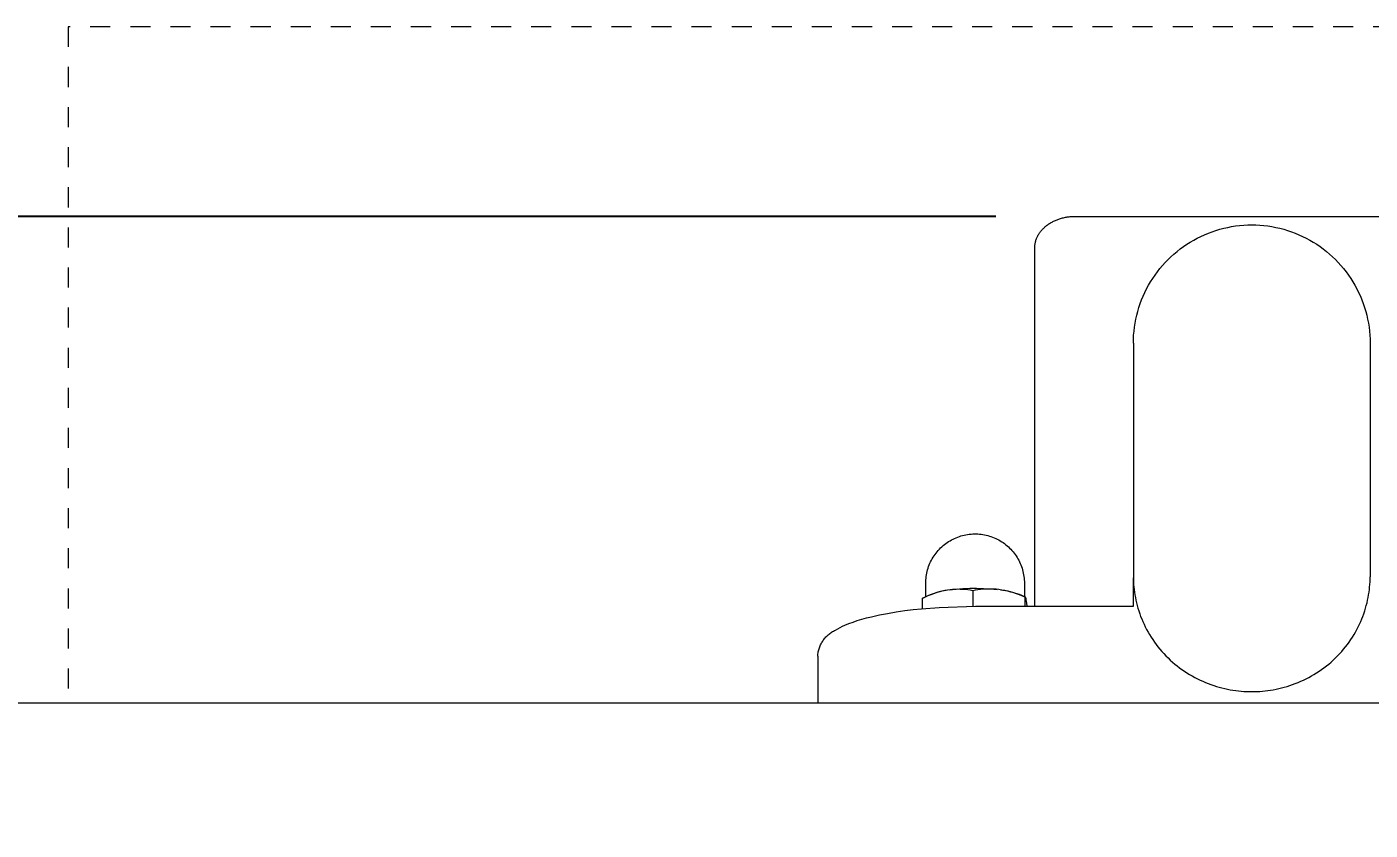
# Model space of a CAD drawing. Header units: inches. Extents: x -10 to 169, y -3 to 129.
# Drawn here: x -0.34 to 6.36, y 67.51 to 71.52 of the extents above; entities that cross this region are included whole.
import ezdxf

# ---------------------------------------------------------------- set-up
doc = ezdxf.new("R2010")
doc.units = ezdxf.units.IN
doc.linetypes.add('HIDDEN', pattern=[1.905, 1.27, -0.635])
for name, color, linetype, lineweight in [('ZANO_R', 7, 'Continuous', 0), ('ZANO_R_przerywana', 250, 'HIDDEN', 0), ('ZANO_W', 1, 'Continuous', 0)]:
    doc.layers.add(name, color=color, linetype=linetype, lineweight=lineweight)
doc.styles.get("Standard").update_dxf_attribs({"font": 'arial.ttf'})
doc.dimstyles.new('amerykanie', dxfattribs={"dimtxt": 50, "dimasz": 50, "dimexe": 0.5, "dimexo": 0.5, "dimgap": 1, "dimtad": 1, "dimdec": 0, "dimzin": 0, "dimlunit": 5, "dimtxsty": 'Standard', "dimcen": 0.09, "dimclrd": 1, "dimclre": 1, "dimclrt": 1, "dimazin": 0, "dimtfac": 1, "dimtdec": 0, "dimtmove": 0, "dimatfit": 3, "dimfxl": 1, "dimtzin": 0, "dimarcsym": 1})

# ---------------------------------------------------------------- blocks, each defined once
blk = doc.blocks.new('*D360')
at = {"layer": 'ZANO_W', "color": 1, "lineweight": -2}
for p, q in [((4.4926, 70.575), (-6.582, 70.575)), ((-6.082, 69.575), (-6.082, 45.5907)), ((4.4926, 44.5907), (-6.582, 44.5907))]:
    blk.add_line(p, q, dxfattribs=at)
at = {"layer": 'ZANO_W', "color": 1}
for points in [[(-5.9154, 69.575), (-6.2487, 69.575), (-6.082, 70.575)], [(-6.2487, 45.5907), (-5.9154, 45.5907), (-6.082, 44.5907)]]:
    blk.add_solid(points, dxfattribs=at)
at = {"layer": 'ZANO_W', "color": 1, "insert": (-7.4117, 57.5828), "char_height": 1.625, "attachment_point": 5, "rotation": 90}
blk.add_mtext('26', dxfattribs=at)

msp = doc.modelspace()

# ---------------------------------------------------------------- linework, layer by layer
at = {"layer": 'ZANO_R'}
for p, q in [((4.81527, 70.56434), (4.81999, 70.56572)), ((4.81999, 70.56572), (4.82475, 70.567)), ((4.82475, 70.567), (4.82952, 70.56818)), ((4.82952, 70.56818), (4.83432, 70.56927)), ((4.83432, 70.56927), (4.83914, 70.57026)), ((4.83914, 70.57026), (4.84398, 70.57115)), ((4.84398, 70.57115), (4.84884, 70.57195)), ((4.84884, 70.57195), (4.85371, 70.57266)), ((4.85371, 70.57266), (4.85859, 70.57327)), ((4.85859, 70.57327), (4.86349, 70.57378)), ((4.86349, 70.57378), (4.86839, 70.57421)), ((4.86839, 70.57421), (4.8733, 70.57453)), ((4.8733, 70.57453), (4.87822, 70.57477)), ((4.87822, 70.57477), (4.88314, 70.57491)), ((4.88314, 70.57491), (4.88807, 70.57496)), ((4.88807, 70.57496), (5.09715, 70.57496)), ((5.09715, 70.57496), (5.13534, 70.57496)), ((5.13534, 70.57496), (6.40275, 70.57496)), ((4.71322, 70.49599), (4.71574, 70.49931)), ((4.71574, 70.49931), (4.71835, 70.50257)), ((4.71835, 70.50257), (4.72104, 70.50576)), ((4.72104, 70.50576), (4.72387, 70.50894)), ((4.72387, 70.50894), (4.72677, 70.51203)), ((4.72677, 70.51203), (4.72976, 70.51506)), ((4.72976, 70.51506), (4.73281, 70.51801)), ((4.73281, 70.51801), (4.73594, 70.52088)), ((4.73594, 70.52088), (4.73914, 70.52368)), ((4.73914, 70.52368), (4.7424, 70.5264)), ((4.7424, 70.5264), (4.74573, 70.52905)), ((4.74573, 70.52905), (4.74939, 70.53182)), ((4.74939, 70.53182), (4.75311, 70.53451)), ((4.75311, 70.53451), (4.75689, 70.53711)), ((4.75689, 70.53711), (4.76074, 70.53961)), ((4.76074, 70.53961), (4.76464, 70.54203)), ((4.76464, 70.54203), (4.76859, 70.54436)), ((4.76859, 70.54436), (4.7726, 70.5466)), ((4.7726, 70.5466), (4.77666, 70.54876)), ((4.77666, 70.54876), (4.78076, 70.55082)), ((4.78076, 70.55082), (4.78491, 70.5528)), ((4.78491, 70.5528), (4.7891, 70.5547)), ((4.7891, 70.5547), (4.79332, 70.5565)), ((4.79332, 70.5565), (4.79759, 70.55822)), ((4.79759, 70.55822), (4.80188, 70.55985)), ((4.80188, 70.55985), (4.80621, 70.5614)), ((4.80621, 70.5614), (4.81057, 70.56287)), ((4.81057, 70.56287), (4.81527, 70.56434)), ((5.57128, 70.49823), (5.5904, 70.50466)), ((5.5904, 70.50466), (5.60972, 70.51043)), ((5.60972, 70.51043), (5.62922, 70.51554)), ((5.62922, 70.51554), (5.64889, 70.51998)), ((5.64889, 70.51998), (5.6687, 70.52374)), ((5.6687, 70.52374), (5.68863, 70.52683)), ((5.68863, 70.52683), (5.70865, 70.52924)), ((5.70865, 70.52924), (5.72875, 70.53096)), ((5.72875, 70.53096), (5.74888, 70.53199)), ((5.74888, 70.53199), (5.76905, 70.53233)), ((5.76905, 70.53233), (5.78921, 70.53199)), ((5.78921, 70.53199), (5.80935, 70.53096)), ((5.80935, 70.53096), (5.82944, 70.52924)), ((5.82944, 70.52924), (5.84946, 70.52683)), ((5.84946, 70.52683), (5.86939, 70.52374)), ((5.86939, 70.52374), (5.8892, 70.51998)), ((5.8892, 70.51998), (5.90887, 70.51554)), ((5.90887, 70.51554), (5.92837, 70.51043)), ((5.92837, 70.51043), (5.9477, 70.50466)), ((5.9477, 70.50466), (5.96681, 70.49823)), ((4.68693, 70.42914), (4.68736, 70.43301)), ((4.68736, 70.43301), (4.68791, 70.43687)), ((4.68791, 70.43687), (4.68858, 70.44071)), ((4.68858, 70.44071), (4.68936, 70.44452)), ((4.68936, 70.44452), (4.69027, 70.44831)), ((4.69027, 70.44831), (4.69133, 70.45221)), ((4.69133, 70.45221), (4.69252, 70.45608)), ((4.69252, 70.45608), (4.69383, 70.45991)), ((4.69383, 70.45991), (4.69525, 70.4637)), ((4.69525, 70.4637), (4.69679, 70.46744)), ((4.69679, 70.46744), (4.69844, 70.47114)), ((4.69844, 70.47114), (4.7002, 70.47478)), ((4.7002, 70.47478), (4.70206, 70.47837)), ((4.70206, 70.47837), (4.70409, 70.48202)), ((4.70409, 70.48202), (4.70622, 70.48561)), ((4.70622, 70.48561), (4.70846, 70.48913)), ((4.70846, 70.48913), (4.71079, 70.49259)), ((4.71079, 70.49259), (4.71322, 70.49599)), ((5.42849, 70.42424), (5.44516, 70.43559)), ((5.44516, 70.43559), (5.4622, 70.44636)), ((5.4622, 70.44636), (5.47961, 70.45654)), ((5.47961, 70.45654), (5.49735, 70.46612)), ((5.49735, 70.46612), (5.51541, 70.47509)), ((5.51541, 70.47509), (5.53377, 70.48344)), ((5.53377, 70.48344), (5.5524, 70.49116)), ((5.5524, 70.49116), (5.57128, 70.49823)), ((5.96681, 70.49823), (5.98569, 70.49116)), ((5.98569, 70.49116), (6.00432, 70.48344)), ((6.00432, 70.48344), (6.02268, 70.47509)), ((6.02268, 70.47509), (6.04074, 70.46612)), ((6.04074, 70.46612), (6.05848, 70.45654)), ((6.05848, 70.45654), (6.07589, 70.44636)), ((6.07589, 70.44636), (6.09293, 70.43559)), ((6.09293, 70.43559), (6.1096, 70.42424)), ((4.68637, 70.41748), (4.68643, 70.42137)), ((4.68637, 69.197), (4.68637, 70.41748)), ((4.68643, 70.42137), (4.68662, 70.42526)), ((4.68662, 70.42526), (4.68693, 70.42914)), ((5.35146, 70.35936), (5.36596, 70.37338)), ((5.36596, 70.37338), (5.38093, 70.38689)), ((5.38093, 70.38689), (5.39636, 70.39988)), ((5.39636, 70.39988), (5.41221, 70.41234)), ((5.41221, 70.41234), (5.42849, 70.42424)), ((6.1096, 70.42424), (6.12588, 70.41234)), ((6.12588, 70.41234), (6.14174, 70.39988)), ((6.14174, 70.39988), (6.15716, 70.38689)), ((6.15716, 70.38689), (6.17213, 70.37338)), ((6.17213, 70.37338), (6.18663, 70.35936)), ((5.28658, 70.28234), (5.29849, 70.29861)), ((5.29849, 70.29861), (5.31095, 70.31447)), ((5.31095, 70.31447), (5.32394, 70.32989)), ((5.32394, 70.32989), (5.33745, 70.34486)), ((5.33745, 70.34486), (5.35146, 70.35936)), ((6.18663, 70.35936), (6.20064, 70.34486)), ((6.20064, 70.34486), (6.21415, 70.32989)), ((6.21415, 70.32989), (6.22714, 70.31447)), ((6.22714, 70.31447), (6.2396, 70.29861)), ((6.2396, 70.29861), (6.25151, 70.28234)), ((5.2447, 70.21347), (5.25429, 70.23122)), ((5.25429, 70.23122), (5.26447, 70.24862)), ((5.26447, 70.24862), (5.27524, 70.26567)), ((5.27524, 70.26567), (5.28658, 70.28234)), ((6.25151, 70.28234), (6.26285, 70.26567)), ((6.26285, 70.26567), (6.27362, 70.24862)), ((6.27362, 70.24862), (6.28381, 70.23122)), ((6.28381, 70.23122), (6.29339, 70.21347)), ((5.21967, 70.15843), (5.22739, 70.17706)), ((5.22739, 70.17706), (5.23573, 70.19541)), ((5.23573, 70.19541), (5.2447, 70.21347)), ((6.29339, 70.21347), (6.30236, 70.19541)), ((6.30236, 70.19541), (6.31071, 70.17706)), ((6.31071, 70.17706), (6.31842, 70.15843)), ((5.19529, 70.0816), (5.20039, 70.10111)), ((5.20039, 70.10111), (5.20617, 70.12043)), ((5.20617, 70.12043), (5.21259, 70.13954)), ((5.21259, 70.13954), (5.21967, 70.15843)), ((6.31842, 70.15843), (6.3255, 70.13954)), ((6.3255, 70.13954), (6.33193, 70.12043)), ((6.33193, 70.12043), (6.3377, 70.10111)), ((6.3377, 70.10111), (6.34281, 70.0816)), ((5.184, 70.02219), (5.18708, 70.04212)), ((5.18708, 70.04212), (5.19085, 70.06193)), ((5.19085, 70.06193), (5.19529, 70.0816)), ((6.34281, 70.0816), (6.34724, 70.06193)), ((6.34724, 70.06193), (6.35101, 70.04212)), ((6.35101, 70.04212), (6.3541, 70.02219)), ((5.17884, 69.96194), (5.17987, 69.98208)), ((5.17987, 69.98208), (5.18159, 70.00217)), ((5.18159, 70.00217), (5.184, 70.02219)), ((6.3541, 70.02219), (6.3565, 70.00217)), ((6.3565, 70.00217), (6.35822, 69.98208)), ((6.35822, 69.98208), (6.35925, 69.96194)), ((5.17849, 69.94178), (5.17884, 69.96194)), ((5.17849, 69.94175), (5.17849, 69.94171)), ((5.17849, 69.94173), (5.17849, 69.94045)), ((5.17849, 69.94045), (5.17849, 69.94029)), ((5.17849, 69.94029), (5.17849, 69.93978)), ((5.17849, 69.93978), (5.17849, 69.9397)), ((5.17849, 69.9397), (5.17849, 69.93878)), ((5.17849, 69.93878), (5.17849, 69.93646)), ((5.17849, 69.93646), (5.17849, 68.77797)), ((6.35925, 69.96194), (6.3596, 69.94178)), ((6.3596, 69.94178), (6.3596, 69.94171)), ((6.3596, 69.94173), (6.3596, 69.94045)), ((6.3596, 69.94045), (6.3596, 69.94029)), ((6.3596, 69.94029), (6.3596, 69.93978)), ((6.3596, 69.93978), (6.3596, 69.9397)), ((6.3596, 69.9397), (6.3596, 69.93878)), ((6.3596, 69.93878), (6.3596, 69.93646)), ((6.3596, 69.93646), (6.3596, 68.77797)), ((4.68637, 68.63056), (4.68637, 69.197)), ((4.25659, 68.95291), (4.26386, 68.95735)), ((4.26386, 68.95735), (4.27128, 68.96155)), ((4.27128, 68.96155), (4.27884, 68.96548)), ((4.27884, 68.96548), (4.28654, 68.96915)), ((4.28654, 68.96915), (4.29435, 68.97255)), ((4.29435, 68.97255), (4.30228, 68.97568)), ((4.30228, 68.97568), (4.31031, 68.97853)), ((4.31031, 68.97853), (4.31844, 68.9811)), ((4.31844, 68.9811), (4.32665, 68.98339)), ((4.32665, 68.98339), (4.33493, 68.98539)), ((4.33493, 68.98539), (4.34328, 68.98711)), ((4.34328, 68.98711), (4.35168, 68.98853)), ((4.35168, 68.98853), (4.36004, 68.98966)), ((4.36004, 68.98966), (4.36843, 68.99049)), ((4.36843, 68.99049), (4.37684, 68.99104)), ((4.37684, 68.99104), (4.38527, 68.9913)), ((4.38527, 68.9913), (4.3937, 68.99127)), ((4.3937, 68.99127), (4.40212, 68.99095)), ((4.40212, 68.99095), (4.41053, 68.99034)), ((4.41053, 68.99034), (4.41891, 68.98945)), ((4.41891, 68.98945), (4.42726, 68.98827)), ((4.42726, 68.98827), (4.43556, 68.9868)), ((4.43556, 68.9868), (4.44381, 68.98505)), ((4.44381, 68.98505), (4.45199, 68.98302)), ((4.45199, 68.98302), (4.4601, 68.98071)), ((4.4601, 68.98071), (4.46812, 68.97812)), ((4.46812, 68.97812), (4.47605, 68.97526)), ((4.47605, 68.97526), (4.48393, 68.97211)), ((4.48393, 68.97211), (4.4917, 68.96868)), ((4.4917, 68.96868), (4.49935, 68.96499)), ((4.49935, 68.96499), (4.50686, 68.96104)), ((4.50686, 68.96104), (4.51423, 68.95684)), ((4.18884, 68.88892), (4.19394, 68.89576)), ((4.19394, 68.89576), (4.19927, 68.90241)), ((4.19927, 68.90241), (4.20482, 68.90887)), ((4.20482, 68.90887), (4.2106, 68.91514)), ((4.2106, 68.91514), (4.21659, 68.9212)), ((4.21659, 68.9212), (4.22279, 68.92705)), ((4.22279, 68.92705), (4.22918, 68.93269)), ((4.22918, 68.93269), (4.23577, 68.93809)), ((4.23577, 68.93809), (4.24254, 68.94327)), ((4.24254, 68.94327), (4.24948, 68.94821)), ((4.24948, 68.94821), (4.25659, 68.95291)), ((4.51423, 68.95684), (4.52146, 68.95238)), ((4.52146, 68.95238), (4.52852, 68.94767)), ((4.52852, 68.94767), (4.53542, 68.94273)), ((4.53542, 68.94273), (4.54214, 68.93754)), ((4.54214, 68.93754), (4.54868, 68.93213)), ((4.54868, 68.93213), (4.55504, 68.9265)), ((4.55504, 68.9265), (4.56119, 68.92065)), ((4.56119, 68.92065), (4.56714, 68.9146)), ((4.56714, 68.9146), (4.57287, 68.90834)), ((4.57287, 68.90834), (4.57839, 68.90188)), ((4.57839, 68.90188), (4.58368, 68.89525)), ((4.58368, 68.89525), (4.58873, 68.88843)), ((4.15441, 68.82073), (4.15716, 68.82879)), ((4.15716, 68.82879), (4.16019, 68.83676)), ((4.16019, 68.83676), (4.1635, 68.84461)), ((4.1635, 68.84461), (4.16707, 68.85235)), ((4.16707, 68.85235), (4.17092, 68.85996)), ((4.17092, 68.85996), (4.17502, 68.86743)), ((4.17502, 68.86743), (4.17938, 68.87475)), ((4.17938, 68.87475), (4.18399, 68.88192)), ((4.18399, 68.88192), (4.18884, 68.88892)), ((4.58873, 68.88843), (4.59355, 68.88144)), ((4.59355, 68.88144), (4.59813, 68.87429)), ((4.59813, 68.87429), (4.60245, 68.86699)), ((4.60245, 68.86699), (4.60652, 68.85954)), ((4.60652, 68.85954), (4.61034, 68.85195)), ((4.61034, 68.85195), (4.61389, 68.84424)), ((4.61389, 68.84424), (4.61717, 68.83641)), ((4.61717, 68.83641), (4.62017, 68.82847)), ((4.62017, 68.82847), (4.62291, 68.82044)), ((4.14269, 68.75378), (4.14314, 68.76229)), ((4.14314, 68.76229), (4.14387, 68.77078)), ((4.14387, 68.77078), (4.1449, 68.77924)), ((4.1449, 68.77924), (4.14623, 68.78766)), ((4.14623, 68.78766), (4.14784, 68.79603)), ((4.14784, 68.79603), (4.14974, 68.80434)), ((4.14974, 68.80434), (4.15193, 68.81257)), ((4.15193, 68.81257), (4.15441, 68.82073)), ((4.62291, 68.82044), (4.62536, 68.81231)), ((4.62536, 68.81231), (4.62753, 68.8041)), ((4.62753, 68.8041), (4.62942, 68.79583)), ((4.62942, 68.79583), (4.63102, 68.78749)), ((4.63102, 68.78749), (4.63233, 68.77911)), ((4.63233, 68.77911), (4.63336, 68.77068)), ((4.63336, 68.77068), (4.63409, 68.76222)), ((4.63409, 68.76222), (4.63453, 68.75374)), ((5.17849, 68.77797), (5.17864, 68.76524)), ((5.17849, 68.63056), (5.17849, 68.77208)), ((5.17864, 68.76524), (5.17908, 68.75241)), ((6.35901, 68.75241), (6.35945, 68.76524)), ((6.35945, 68.76524), (6.3596, 68.77797)), ((4.14255, 68.74526), (4.14269, 68.75378)), ((4.14255, 68.6781), (4.14255, 68.74526)), ((4.15741, 68.68562), (4.16664, 68.68953)), ((4.16664, 68.68953), (4.17599, 68.69314)), ((4.18096, 68.69303), (4.16719, 68.68798)), ((4.17599, 68.69314), (4.18545, 68.69646)), ((4.19489, 68.69762), (4.18096, 68.69303)), ((4.18545, 68.69646), (4.19501, 68.69948)), ((4.20897, 68.70174), (4.19489, 68.69762)), ((4.19501, 68.69948), (4.20466, 68.70219)), ((4.20466, 68.70219), (4.21439, 68.7046)), ((4.22317, 68.70538), (4.20897, 68.70174)), ((4.21439, 68.7046), (4.22419, 68.70671)), ((4.23749, 68.70855), (4.22317, 68.70538)), ((4.22419, 68.70671), (4.23405, 68.7085)), ((4.23405, 68.7085), (4.24397, 68.70998)), ((4.25191, 68.71124), (4.23749, 68.70855)), ((4.26437, 68.7128), (4.25191, 68.71124)), ((4.25982, 68.71239), (4.29389, 68.71622)), ((4.27687, 68.71394), (4.26437, 68.7128)), ((4.2894, 68.71466), (4.27687, 68.71394)), ((4.30195, 68.71497), (4.2894, 68.71466)), ((4.29389, 68.71622), (4.32808, 68.71889)), ((4.3145, 68.71485), (4.30195, 68.71497)), ((4.32704, 68.71432), (4.3145, 68.71485)), ((4.33955, 68.71337), (4.32704, 68.71432)), ((4.32808, 68.71889), (4.36234, 68.72039)), ((4.35203, 68.712), (4.33955, 68.71337)), ((4.36445, 68.71021), (4.35203, 68.712)), ((4.36234, 68.72039), (4.39663, 68.72072)), ((4.37681, 68.70801), (4.36445, 68.71021)), ((4.38973, 68.71045), (4.37681, 68.70801)), ((4.37681, 68.70801), (4.37681, 68.63053)), ((4.40272, 68.71248), (4.38973, 68.71045)), ((4.39663, 68.72072), (4.43091, 68.71988)), ((4.41577, 68.7141), (4.40272, 68.71248)), ((4.42886, 68.71529), (4.41577, 68.7141)), ((4.44199, 68.71607), (4.42886, 68.71529)), ((4.43091, 68.71988), (4.46514, 68.71787)), ((4.45513, 68.71644), (4.44199, 68.71607)), ((4.46828, 68.71638), (4.45513, 68.71644)), ((4.46514, 68.71787), (4.49929, 68.7147)), ((4.48141, 68.7159), (4.46828, 68.71638)), ((4.49453, 68.71501), (4.48141, 68.7159)), ((4.50761, 68.71369), (4.49453, 68.71501)), ((4.52264, 68.71131), (4.50761, 68.71369)), ((4.51596, 68.71259), (4.52784, 68.71117)), ((4.53757, 68.70845), (4.52264, 68.71131)), ((4.52784, 68.71117), (4.53967, 68.70934)), ((4.55241, 68.70509), (4.53757, 68.70845)), ((4.53967, 68.70934), (4.55143, 68.70712)), ((4.55143, 68.70712), (4.56311, 68.7045)), ((4.56713, 68.70126), (4.55241, 68.70509)), ((4.56311, 68.7045), (4.57469, 68.70149)), ((4.58171, 68.69694), (4.56713, 68.70126)), ((4.57469, 68.70149), (4.58617, 68.6981)), ((4.59615, 68.69215), (4.58171, 68.69694)), ((4.58617, 68.6981), (4.59752, 68.69432)), ((4.61042, 68.6869), (4.59615, 68.69215)), ((4.59752, 68.69432), (4.60874, 68.69016)), ((4.60874, 68.69016), (4.61981, 68.68562)), ((4.63453, 68.75374), (4.63467, 68.74526)), ((4.63467, 68.74526), (4.63467, 68.6781)), ((5.17908, 68.75241), (5.17983, 68.73948)), ((5.17983, 68.73948), (5.18088, 68.72645)), ((5.18088, 68.72645), (5.18226, 68.71335)), ((5.18226, 68.71335), (5.18396, 68.70018)), ((5.18396, 68.70018), (5.18599, 68.68694)), ((6.3521, 68.68694), (6.35413, 68.70018)), ((6.35413, 68.70018), (6.35583, 68.71335)), ((6.35583, 68.71335), (6.35721, 68.72645)), ((6.35721, 68.72645), (6.35826, 68.73948)), ((6.35826, 68.73948), (6.35901, 68.75241)), ((4.12219, 68.6182), (4.20985, 68.62505)), ((4.1402, 68.6765), (4.12701, 68.67009)), ((4.12701, 68.67009), (4.12755, 68.6705)), ((4.12701, 68.61865), (4.12701, 68.67009)), ((4.12755, 68.6705), (4.15741, 68.68562)), ((4.12773, 68.67058), (4.12813, 68.67063)), ((4.1536, 68.68247), (4.1402, 68.6765)), ((4.16719, 68.68798), (4.1536, 68.68247)), ((4.20985, 68.62505), (4.39109, 68.63056)), ((4.39109, 68.63056), (5.17849, 68.63056)), ((4.62451, 68.68118), (4.61042, 68.6869)), ((4.61981, 68.68562), (4.63986, 68.67547)), ((4.63841, 68.675), (4.62451, 68.68118)), ((4.63846, 68.67504), (4.63841, 68.675)), ((4.63841, 68.63056), (4.63841, 68.675)), ((4.6385, 68.67509), (4.63846, 68.67504)), ((4.63855, 68.67513), (4.6385, 68.67509)), ((4.63859, 68.67517), (4.63855, 68.67513)), ((4.63864, 68.6752), (4.63859, 68.67517)), ((4.63868, 68.67524), (4.63864, 68.6752)), ((4.63873, 68.67527), (4.63868, 68.67524)), ((4.63877, 68.6753), (4.63873, 68.67527)), ((4.63882, 68.67533), (4.63877, 68.6753)), ((4.63886, 68.67536), (4.63882, 68.67533)), ((4.63891, 68.67539), (4.63886, 68.67536)), ((4.63895, 68.67541), (4.63891, 68.67539)), ((4.63898, 68.67542), (4.63895, 68.67541)), ((4.639, 68.67543), (4.63898, 68.67542)), ((4.63902, 68.67544), (4.639, 68.67543)), ((4.63905, 68.67545), (4.63902, 68.67544)), ((4.63907, 68.67546), (4.63905, 68.67545)), ((4.63909, 68.67547), (4.63907, 68.67546)), ((4.63911, 68.67548), (4.63909, 68.67547)), ((4.63914, 68.67549), (4.63911, 68.67548)), ((4.63916, 68.6755), (4.63914, 68.67549)), ((4.63918, 68.6755), (4.63916, 68.6755)), ((4.6392, 68.67551), (4.63918, 68.6755)), ((4.63923, 68.67551), (4.6392, 68.67551)), ((4.63925, 68.67552), (4.63923, 68.67551)), ((4.63927, 68.67552), (4.63925, 68.67552)), ((4.63929, 68.67553), (4.63927, 68.67552)), ((4.63932, 68.67553), (4.63929, 68.67553)), ((4.63934, 68.67554), (4.63932, 68.67553)), ((4.63936, 68.67554), (4.63934, 68.67554)), ((4.63939, 68.67554), (4.63936, 68.67554)), ((4.63941, 68.67554), (4.63939, 68.67554)), ((4.63943, 68.67554), (4.63941, 68.67554)), ((4.63945, 68.67554), (4.63943, 68.67554)), ((4.63948, 68.67554), (4.63945, 68.67554)), ((4.6395, 68.67554), (4.63948, 68.67554)), ((4.63952, 68.67554), (4.6395, 68.67554)), ((4.63954, 68.67554), (4.63952, 68.67554)), ((4.63957, 68.67554), (4.63954, 68.67554)), ((4.63959, 68.67554), (4.63957, 68.67554)), ((4.63961, 68.67553), (4.63959, 68.67554)), ((4.63964, 68.67553), (4.63961, 68.67553)), ((4.63966, 68.67553), (4.63964, 68.67553)), ((4.63968, 68.67552), (4.63966, 68.67553)), ((4.6397, 68.67552), (4.63968, 68.67552)), ((4.63973, 68.67551), (4.6397, 68.67552)), ((4.63975, 68.6755), (4.63973, 68.67551)), ((4.63977, 68.6755), (4.63975, 68.6755)), ((4.63979, 68.67549), (4.63977, 68.6755)), ((4.63982, 68.67548), (4.63979, 68.67549)), ((4.63984, 68.67547), (4.63982, 68.67548)), ((4.63986, 68.67546), (4.63984, 68.67547)), ((4.63989, 68.67545), (4.63986, 68.67546)), ((4.63991, 68.67544), (4.63989, 68.67545)), ((4.63993, 68.67543), (4.63991, 68.67544)), ((4.63995, 68.67542), (4.63993, 68.67543)), ((4.63998, 68.67541), (4.63995, 68.67542)), ((4.64, 68.6754), (4.63998, 68.67541)), ((4.64002, 68.67538), (4.64, 68.6754)), ((4.64005, 68.67537), (4.64002, 68.67538)), ((4.64007, 68.67536), (4.64005, 68.67537)), ((4.64009, 68.67534), (4.64007, 68.67536)), ((4.64014, 68.67531), (4.64009, 68.67534)), ((4.64018, 68.67528), (4.64014, 68.67531)), ((4.64023, 68.67524), (4.64018, 68.67528)), ((4.64027, 68.67521), (4.64023, 68.67524)), ((4.64032, 68.67517), (4.64027, 68.67521)), ((4.64036, 68.67512), (4.64032, 68.67517)), ((4.64041, 68.67508), (4.64036, 68.67512)), ((4.64046, 68.67503), (4.64041, 68.67508)), ((4.6405, 68.67498), (4.64046, 68.67503)), ((4.64055, 68.67493), (4.6405, 68.67498)), ((4.64059, 68.67488), (4.64055, 68.67493)), ((4.64064, 68.67482), (4.64059, 68.67488)), ((4.64068, 68.67476), (4.64064, 68.67482)), ((4.64073, 68.6747), (4.64068, 68.67476)), ((4.64078, 68.67463), (4.64073, 68.6747)), ((4.64087, 68.6745), (4.64078, 68.67463)), ((4.64096, 68.67435), (4.64087, 68.6745)), ((4.64105, 68.6742), (4.64096, 68.67435)), ((4.64114, 68.67403), (4.64105, 68.6742)), ((4.64124, 68.67386), (4.64114, 68.67403)), ((4.64133, 68.67367), (4.64124, 68.67386)), ((4.64142, 68.67347), (4.64133, 68.67367)), ((4.64151, 68.67327), (4.64142, 68.67347)), ((4.6417, 68.67282), (4.64151, 68.67327)), ((4.64188, 68.67233), (4.6417, 68.67282)), ((4.64207, 68.6718), (4.64188, 68.67233)), ((4.64225, 68.67122), (4.64207, 68.6718)), ((4.64244, 68.67059), (4.64225, 68.67122)), ((4.64281, 68.66921), (4.64244, 68.67059)), ((4.64318, 68.66763), (4.64281, 68.66921)), ((4.64356, 68.66585), (4.64318, 68.66763)), ((4.64431, 68.66172), (4.64356, 68.66585)), ((4.64641, 68.64617), (4.64431, 68.66172)), ((4.64799, 68.63056), (4.64641, 68.64617)), ((5.18599, 68.68694), (5.18835, 68.67365)), ((5.18835, 68.67365), (5.19106, 68.66033)), ((5.19106, 68.66033), (5.19412, 68.64697)), ((5.19412, 68.64697), (5.19753, 68.6336)), ((5.19753, 68.6336), (5.20129, 68.62023)), ((6.3368, 68.62023), (6.34056, 68.6336)), ((6.34056, 68.6336), (6.34397, 68.64697)), ((6.34397, 68.64697), (6.34703, 68.66033)), ((6.34703, 68.66033), (6.34974, 68.67365)), ((6.34974, 68.67365), (6.3521, 68.68694)), ((3.77996, 68.55198), (3.80074, 68.55892)), ((3.80074, 68.55892), (3.8242, 68.56603)), ((3.8242, 68.56603), (3.84783, 68.57257)), ((3.84783, 68.57257), (3.8716, 68.57853)), ((3.8716, 68.57853), (3.91128, 68.5874)), ((3.91128, 68.5874), (3.95119, 68.59514)), ((3.95119, 68.59514), (3.99474, 68.60243)), ((3.99474, 68.60243), (4.03844, 68.6087)), ((4.03844, 68.6087), (4.08027, 68.61383)), ((4.08027, 68.61383), (4.12219, 68.6182)), ((5.20129, 68.62023), (5.20541, 68.60686)), ((5.20541, 68.60686), (5.2099, 68.59352)), ((5.2099, 68.59352), (5.21474, 68.58021)), ((5.21474, 68.58021), (5.21996, 68.56695)), ((5.21996, 68.56695), (5.22554, 68.55375)), ((6.31255, 68.55375), (6.31813, 68.56695)), ((6.31813, 68.56695), (6.32335, 68.58021)), ((6.32335, 68.58021), (6.32819, 68.59352)), ((6.32819, 68.59352), (6.33268, 68.60686)), ((6.33268, 68.60686), (6.3368, 68.62023)), ((3.65226, 68.48497), (3.65621, 68.48853)), ((3.65621, 68.48853), (3.66027, 68.49196)), ((3.66027, 68.49196), (3.66445, 68.49525)), ((3.66445, 68.49525), (3.66873, 68.49839)), ((3.66873, 68.49839), (3.67313, 68.50138)), ((3.67313, 68.50138), (3.67762, 68.50421)), ((3.67762, 68.50421), (3.68221, 68.50689)), ((3.68221, 68.50689), (3.68689, 68.50941)), ((3.68689, 68.50941), (3.69165, 68.51177)), ((3.69165, 68.51177), (3.70322, 68.51843)), ((3.70322, 68.51843), (3.715, 68.52469)), ((3.715, 68.52469), (3.72698, 68.53056)), ((3.72698, 68.53056), (3.73915, 68.53602)), ((3.73915, 68.53602), (3.75942, 68.54435)), ((3.75942, 68.54435), (3.77996, 68.55198)), ((5.22554, 68.55375), (5.23148, 68.54063)), ((5.23148, 68.54063), (5.23779, 68.5276)), ((5.23779, 68.5276), (5.24447, 68.51467)), ((5.24447, 68.51467), (5.25151, 68.50186)), ((5.25151, 68.50186), (5.2589, 68.48918)), ((5.2589, 68.48918), (5.26665, 68.47664)), ((6.27144, 68.47664), (6.27919, 68.48918)), ((6.27919, 68.48918), (6.28659, 68.50186)), ((6.28659, 68.50186), (6.29362, 68.51467)), ((6.29362, 68.51467), (6.3003, 68.5276)), ((6.3003, 68.5276), (6.30661, 68.54063)), ((6.30661, 68.54063), (6.31255, 68.55375)), ((3.61038, 68.41817), (3.61205, 68.42322)), ((3.61205, 68.42322), (3.61389, 68.4282)), ((3.61389, 68.4282), (3.6159, 68.43312)), ((3.6159, 68.43312), (3.61807, 68.43797)), ((3.61807, 68.43797), (3.62042, 68.44274)), ((3.62042, 68.44274), (3.62293, 68.44743)), ((3.62293, 68.44743), (3.62559, 68.45203)), ((3.62559, 68.45203), (3.62842, 68.45653)), ((3.62842, 68.45653), (3.63139, 68.46093)), ((3.63139, 68.46093), (3.63452, 68.46523)), ((3.63452, 68.46523), (3.63779, 68.46942)), ((3.63779, 68.46942), (3.64121, 68.47349)), ((3.64121, 68.47349), (3.64476, 68.47744)), ((3.64476, 68.47744), (3.64845, 68.48127)), ((3.64845, 68.48127), (3.65226, 68.48497)), ((5.26665, 68.47664), (5.27476, 68.46427)), ((5.27476, 68.46427), (5.28321, 68.45207)), ((5.28321, 68.45207), (5.292, 68.44005)), ((5.292, 68.44005), (5.30112, 68.42824)), ((5.30112, 68.42824), (5.31057, 68.41664)), ((6.22752, 68.41664), (6.23697, 68.42824)), ((6.23697, 68.42824), (6.2461, 68.44005)), ((6.2461, 68.44005), (6.25489, 68.45207)), ((6.25489, 68.45207), (6.26333, 68.46427)), ((6.26333, 68.46427), (6.27144, 68.47664)), ((3.60369, 68.38166), (3.6041, 68.38696)), ((3.60369, 68.38162), (3.60369, 68.14929)), ((3.6041, 68.38696), (3.6047, 68.39224)), ((3.6047, 68.39224), (3.60548, 68.3975)), ((3.60548, 68.3975), (3.60644, 68.40273)), ((3.60644, 68.40273), (3.60757, 68.40792)), ((3.60757, 68.40792), (3.60889, 68.41307)), ((3.60889, 68.41307), (3.61038, 68.41817)), ((5.31057, 68.41664), (5.32034, 68.40526)), ((5.32034, 68.40526), (5.33042, 68.39412)), ((5.33042, 68.39412), (5.34079, 68.38323)), ((5.34079, 68.38323), (5.35146, 68.37261)), ((5.35146, 68.37261), (5.36241, 68.36225)), ((5.36241, 68.36225), (5.37363, 68.35217)), ((6.16446, 68.35217), (6.17568, 68.36225)), ((6.17568, 68.36225), (6.18663, 68.37261)), ((6.18663, 68.37261), (6.1973, 68.38323)), ((6.1973, 68.38323), (6.20768, 68.39412)), ((6.20768, 68.39412), (6.21775, 68.40526)), ((6.21775, 68.40526), (6.22752, 68.41664)), ((5.37363, 68.35217), (5.3851, 68.34239)), ((5.3851, 68.34239), (5.39682, 68.33291)), ((5.39682, 68.33291), (5.40877, 68.32374)), ((5.40877, 68.32374), (5.42094, 68.31488)), ((5.42094, 68.31488), (5.43332, 68.30635)), ((5.43332, 68.30635), (5.44589, 68.29814)), ((5.44589, 68.29814), (5.45864, 68.29028)), ((5.45864, 68.29028), (5.47155, 68.28275)), ((6.06654, 68.28275), (6.07945, 68.29028)), ((6.07945, 68.29028), (6.0922, 68.29814)), ((6.0922, 68.29814), (6.10477, 68.30635)), ((6.10477, 68.30635), (6.11715, 68.31488)), ((6.11715, 68.31488), (6.12932, 68.32374)), ((6.12932, 68.32374), (6.14127, 68.33291)), ((6.14127, 68.33291), (6.15299, 68.34239)), ((6.15299, 68.34239), (6.16446, 68.35217)), ((5.47155, 68.28275), (5.48461, 68.27557)), ((5.48461, 68.27557), (5.49781, 68.26874)), ((5.49781, 68.26874), (5.51113, 68.26226)), ((5.51113, 68.26226), (5.52455, 68.25614)), ((5.52455, 68.25614), (5.53807, 68.25037)), ((5.53807, 68.25037), (5.55167, 68.24495)), ((5.55167, 68.24495), (5.56533, 68.23989)), ((5.56533, 68.23989), (5.57904, 68.23518)), ((5.57904, 68.23518), (5.59278, 68.23083)), ((5.59278, 68.23083), (5.60655, 68.22683)), ((5.60655, 68.22683), (5.62033, 68.22317)), ((5.62033, 68.22317), (5.6341, 68.21987)), ((5.90399, 68.21987), (5.91776, 68.22317)), ((5.91776, 68.22317), (5.93154, 68.22683)), ((5.93154, 68.22683), (5.94531, 68.23083)), ((5.94531, 68.23083), (5.95905, 68.23518)), ((5.95905, 68.23518), (5.97276, 68.23989)), ((5.97276, 68.23989), (5.98642, 68.24495)), ((5.98642, 68.24495), (6.00002, 68.25037)), ((6.00002, 68.25037), (6.01354, 68.25614)), ((6.01354, 68.25614), (6.02696, 68.26226)), ((6.02696, 68.26226), (6.04028, 68.26874)), ((6.04028, 68.26874), (6.05348, 68.27557)), ((6.05348, 68.27557), (6.06654, 68.28275)), ((5.6341, 68.21987), (5.64786, 68.2169)), ((5.64786, 68.2169), (5.66159, 68.21427)), ((5.66159, 68.21427), (5.67527, 68.21197)), ((5.67527, 68.21197), (5.68891, 68.21)), ((5.68891, 68.21), (5.70248, 68.20835)), ((5.70248, 68.20835), (5.71598, 68.20702)), ((5.71598, 68.20702), (5.7294, 68.20599)), ((5.7294, 68.20599), (5.74272, 68.20527)), ((5.74272, 68.20527), (5.75594, 68.20484)), ((5.75594, 68.20484), (5.76905, 68.2047)), ((5.76905, 68.2047), (5.78215, 68.20484)), ((5.78215, 68.20484), (5.79537, 68.20527)), ((5.79537, 68.20527), (5.80869, 68.20599)), ((5.80869, 68.20599), (5.82211, 68.20702)), ((5.82211, 68.20702), (5.83561, 68.20835)), ((5.83561, 68.20835), (5.84918, 68.21)), ((5.84918, 68.21), (5.86282, 68.21197)), ((5.86282, 68.21197), (5.8765, 68.21427)), ((5.8765, 68.21427), (5.89023, 68.2169)), ((5.89023, 68.2169), (5.90399, 68.21987)), ((-1.90812, 68.14929), (68.17062, 68.14929))]:
    msp.add_line(p, q, dxfattribs=at)
at = {"layer": 'ZANO_R_przerywana', "ltscale": 0.05}
for p, q in [((-0.13647, 71.51984), (-0.13647, 68.14929)), ((11.67456, 71.51984), (-0.13647, 71.51984))]:
    msp.add_line(p, q, dxfattribs=at)

# ---------------------------------------------------------------- dimensions: what is measured, and where the dimension line sits
at = {"layer": 'ZANO_W'}
dim = msp.add_linear_dim(base=(-6.082036, 44.590705), p1=(4.992606, 70.574957), p2=(4.992606, 44.590705), angle=90, dimstyle='amerykanie', override={"dimtxt": 1.625, "dimasz": 1, "dimgap": 0.5, "dimdec": 4, "dimaunit": 1, "dimadec": 1, "dimtdec": 4, "dimtmove": 1, "dimfrac": 2}, dxfattribs=at)
dim.commit()
dim.dimension.update_dxf_attribs({"geometry": '*D360', "text_midpoint": (-7.411717, 57.582831)})

doc.saveas('drawing.dxf')
